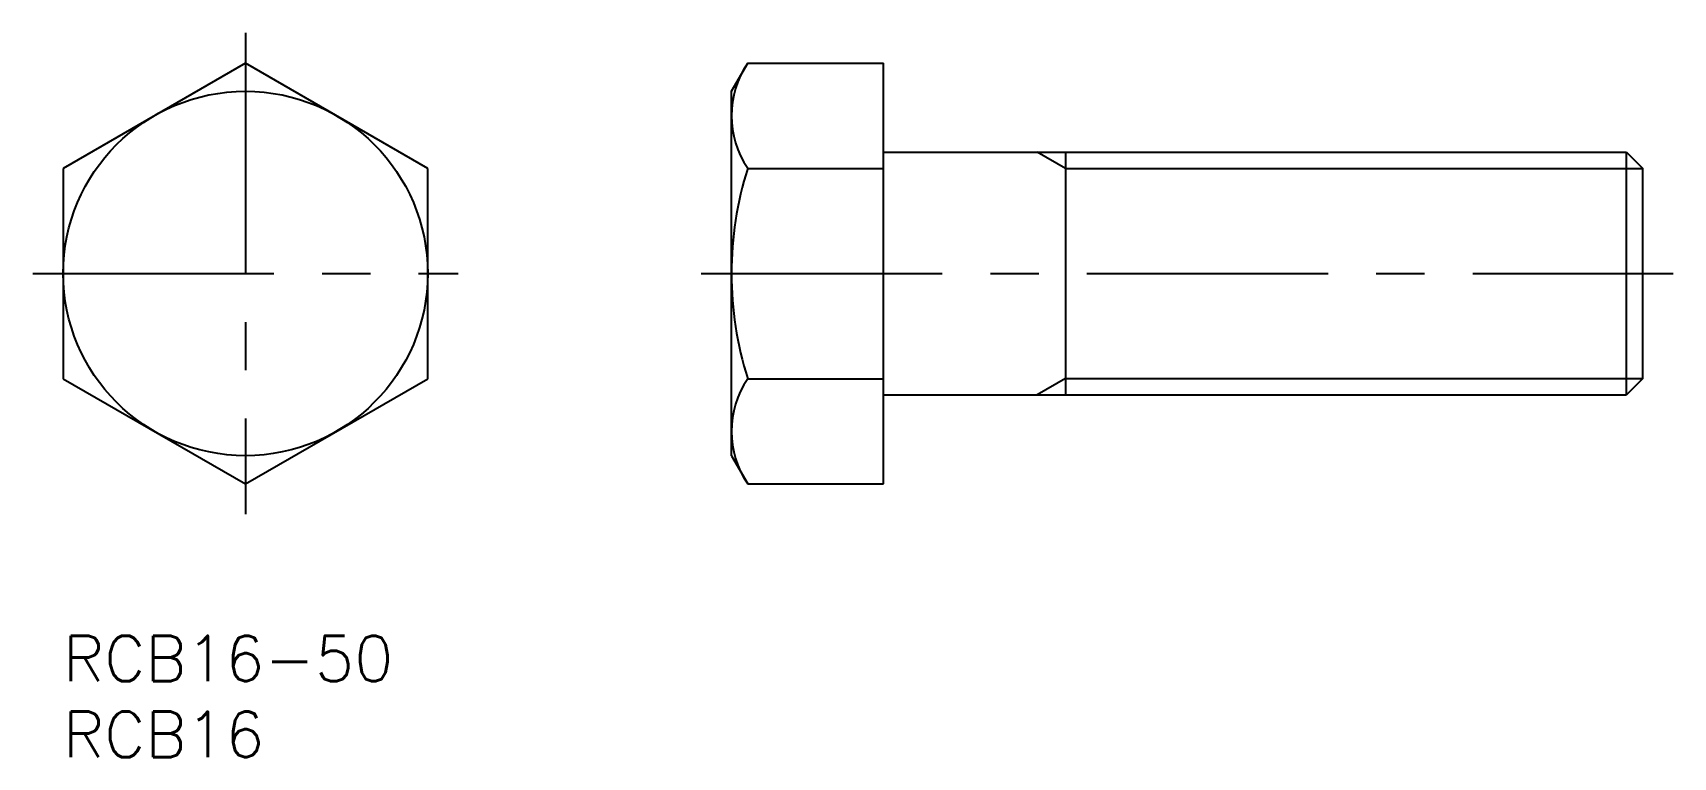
# Model space of a CAD drawing. Extents: x -2 to 106, y -8 to 40.
import ezdxf

# ---------------------------------------------------------------- set-up
doc = ezdxf.new("R2010")
doc.units = 0
doc.header["$LTSCALE"] = 0.5
doc.linetypes.add('CENTER', pattern=[50.8, 31.75, -6.35, 6.35, -6.35])
for name, color, linetype in [('MSM_CENTER', 1, 'CENTER'), ('MSM_CONTINUOUS', 7, 'CONTINUOUS'), ('MSM_NARROW', 5, 'CONTINUOUS'), ('MSM_PART_NUMBER', 7, 'CONTINUOUS')]:
    doc.layers.add(name, color=color, linetype=linetype)
doc.styles.get("Standard").update_dxf_attribs({"font": 'txt.shx', "height": 3, "bigfont": 'bigfont.shx'})

# ---------------------------------------------------------------- blocks, each defined once
blk = doc.blocks.new('*U2')
at = {"layer": 'MSM_PART_NUMBER'}
blk.add_text('RCB16-50', height=3, dxfattribs=at).set_placement((0, -3))
blk = doc.blocks.new('*U3')
at = {"layer": 'MSM_PART_NUMBER'}
blk.add_text('RCB16', height=3, dxfattribs=at).set_placement((0, -8))

msp = doc.modelspace()

# ---------------------------------------------------------------- linework, layer by layer
at = {"layer": 'MSM_CENTER'}
for p, q in [((12, 39.71), (12, 8)), ((-2, 23.86), (26, 23.86)), ((42, 23.86), (106, 23.86))]:
    msp.add_line(p, q, dxfattribs=at)
at = {"layer": 'MSM_CONTINUOUS'}
for p, q in [((12, 37.71), (0, 30.78)), ((24, 30.78), (12, 37.71)), ((44, 35.86), (45.07, 37.71)), ((45.07, 37.71), (54, 37.71)), ((54, 10), (54, 37.71)), ((44, 11.86), (44, 35.86)), ((54, 31.86), (102.92, 31.86)), ((66, 31.86), (66, 15.86)), ((102.92, 15.86), (102.92, 31.86)), ((102.92, 31.86), (104, 30.77)), ((0, 30.78), (0, 16.93)), ((24, 16.93), (24, 30.78)), ((45.07, 30.78), (54, 30.78)), ((104, 16.94), (104, 30.77)), ((0, 16.93), (12, 10)), ((12, 10), (24, 16.93)), ((45.07, 16.93), (54, 16.93)), ((104, 16.94), (102.92, 15.86)), ((54, 15.86), (102.92, 15.86)), ((66.25, 15.86), (66.25, 15.86)), ((44, 11.86), (45.07, 10)), ((45.07, 10), (54, 10))]:
    msp.add_line(p, q, dxfattribs=at)
msp.add_circle((12, 23.86), 12, dxfattribs=at)
for centre, radius, start, end in [((50.13, 34.25), 6.13, 145.6158, 214.3842), ((66.93, 23.86), 22.93, 162.4121, 197.5879), ((50.13, 13.46), 6.13, 145.6158, 214.3842)]:
    msp.add_arc(centre, radius, start, end, dxfattribs=at)
at = {"layer": 'MSM_NARROW'}
for p, q in [((66, 30.77), (64.13, 31.86)), ((66, 30.77), (104, 30.77)), ((66, 16.94), (64.13, 15.86)), ((66, 16.94), (104, 16.94))]:
    msp.add_line(p, q, dxfattribs=at)

# ---------------------------------------------------------------- block references
at = {"layer": 'MSM_CONTINUOUS'}
for name in ['*U2', '*U3']:
    msp.add_blockref(name, (0, 0), dxfattribs=at)

doc.saveas('drawing.dxf')
